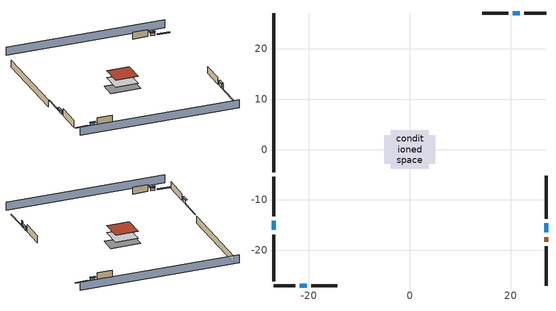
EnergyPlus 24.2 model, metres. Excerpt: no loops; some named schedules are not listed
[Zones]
conditioned space
 floor adiabatic (AdiabaticFloorConstruction): -3.78,-3.78 -3.78,3.78 3.78,3.78 3.78,-3.78 z0.3
 floor foundation (Slab1 construction): -5.06,-2.82 -5.06,2.82 5.06,2.82 5.06,-2.82 z-2.13
 wall outside (RimJoist1 construction): -27.04,-5.41 -27.04,-13.21 z0.3:0.61
 wall outside (RimJoist2 construction): 27.04,27.04 22.71,27.04 z0.3:0.61
 wall outside (RimJoist3 construction): 27.04,-27.04 27.04,-19.24 z0.3:0.61
 wall outside (RimJoist4 construction): -27.04,-27.04 -22.71,-27.04 z0.3:0.61
 wall outside (AdiabaticWallConstruction 1): 27.04,-18.31 27.04,-17.39 z0.3:2.34
 wall outside (AdiabaticWallConstruction): -27.04,-14.14 -27.04,-15.96 / 27.04,-16.47 27.04,-14.64 z0.3:1.52; 21.78,27.04 20.43,27.04 / -21.78,-27.04 -20.43,-27.04 z0.3:1.22
 wall outside (Wall1 construction): -27.04,-16.89 -27.04,-26.11 z0.3:2.74
 wall outside (Wall2 construction): 19.5,27.04 14.38,27.04 z0.3:2.74
 wall outside (Wall3 construction): 27.04,-13.72 27.04,-5.25 z0.3:2.74
 wall outside (Wall4 construction): -19.5,-27.04 -14.38,-27.04 z0.3:2.74
 wall foundation (FoundationWall1 construction): -27.04,27.04 -27.04,-4.48 z-2.13:0.3
 window (WindowConstruction): -27.04,-14.14 -27.04,-15.96 z0.3:1.52
 window (WindowConstruction 1): 21.78,27.04 20.43,27.04 z0.3:1.22
 window (WindowConstruction 2): 27.04,-16.47 27.04,-14.64 z0.3:1.52
 window (WindowConstruction 3): -21.78,-27.04 -20.43,-27.04 z0.3:1.22
 door (Door): 27.04,-18.31 27.04,-17.39 z0.3:2.34
 ceiling adiabatic (AdiabaticFloorConstruction): 3.78,-3.78 3.78,3.78 -3.78,3.78 -3.78,-3.78 z0.3
 roof outside (Roof1 construction): -3.78,3.78 -3.78,-3.78 3.78,-3.78 3.78,3.78 z2.74
shading: 27.04,31.61 -27.04,31.61 / -27.04,-31.61 27.04,-31.61 z0:2.74; -27.04,-16.26 -27.04,-13.83 -27.65,-13.83 -27.65,-16.26 z1.83; 20.13,27.04 22.09,27.04 22.09,27.65 20.13,27.65 z1.52; 27.04,-14.34 27.04,-16.77 27.65,-16.77 27.65,-14.34 z1.83; -20.13,-27.04 -22.09,-27.04 -22.09,-27.65 -20.13,-27.65 z1.52
[Building]
Building 1: Terrain=Suburbs
[Site:Location]
Portland Intl Arpt_OR: Latitude {deg}=45.59; Longitude {deg}=-122.6; Time Zone {hr}=-8; Elevation {m}=33; Keep Site Location Information=Yes
[Site:GroundTemperature:Shallow]
10.2558, 8.96328, 8.85977, 9.47314, 11.9355, 14.3863, 16.5111, 17.8571, 17.9714, 16.8767, 14.8061, 12.4304
[Site:WaterMainsTemperature]
Calculation Method=Schedule; Temperature Schedule=mains temperature schedule
[Material] Roughness=Rough; Thermal Absorptance=0.9
Name | Thickness {m} | Conductivity {W/m-K} | Density {kg/m3} | Specific Heat {J/kg-K} | Solar Absorptance | Visible Absorptance
asphalt or fiberglass shingles | 0.00635 | 0.162714 | 1121.4 | 1465.45 | 0.85 | 0.85
concrete 4.0 in. | 0.1016 | 1.803125 | 2242.8 | 837.4 | 0.7 | 0.7
concrete 8.0 in. | 0.2032 | 1.803125 | 2242.8 | 837.4 | 0.7 | 0.7
door material | 0.04445 | 0.0612267 | 512.64 | 1214.23 | 0.7 | 0.7
floor covering | 0.0127 | 0.0450781 | 54.468 | 1339.84 | 0.9 | 0.9
floor covering 1 | 0.0127 | 0.0433444 | 54.468 | 1339.84 | 0.6 | 0.6
floor rigid ins; wall rigid ins | 0.512978 | 0.029427 | 32.04 | 1214.23 | 0.7 | 0.7
floor stud and cavity | 0.1397 | 1.75129 | 37.0049 | 1207.88 | 0.7 | 0.7
furniture material conditioned space 1 | 0.1524 | 0.115458 | 640.8 | 1214.23 | 0.6 | 0.6
gypsum board | 0.0127 | 0.160291 | 801 | 837.4 | 0.6 | 0.6
gypsum board 1 | 0.0127 | 0.160291 | 801 | 837.4 | 0.7 | 0.7
osb sheathing 0.5 in. | 0.0127 | 0.115458 | 512.64 | 1214.23 | 0.7 | 0.7
osb sheathing 0.75 in. | 0.01905 | 0.115458 | 512.64 | 1214.23 | 0.7 | 0.7
rim joist stud and cavity | 0.0508 | 0.178688 | 50.32683 | 1063.81 | 0.6 | 0.6
roof rigid ins | 0.103632 | 0.029427 | 32.04 | 1214.23 | 0.7 | 0.7
roof stud and cavity | 0.2032 | 0.0828465 | 78.34581 | 1123.46 | 0.7 | 0.7
wall stud and cavity | 0.1397 | 0.550994 | 139.0536 | 1170.24 | 0.7 | 0.7
wall stud and cavity 1 | 0.0889 | 0.380278 | 52.3479 | 1209.89 | 0.7 | 0.7
wall stud and cavity 2 | 0.0889 | 0.391764 | 83.0341 | 1211.67 | 0.7 | 0.7
wood siding | 0.0254 | 0.102417 | 544.68 | 1172.36 | 0.85 | 0.85
wood siding 1; wood siding 2 | 0.0254 | 0.102417 | 544.68 | 1172.36 | 0.7 | 0.7
[WindowMaterial:SimpleGlazingSystem]
WindowMaterial: U-Factor {W/m2-K}=2.78222; Solar Heat Gain Coefficient=0.56
[Construction]
AdiabaticFloorConstruction: floor stud and cavity, floor rigid ins, osb sheathing 0.75 in., floor covering 1
AdiabaticWallConstruction: wood siding 1, wall rigid ins, wall stud and cavity 1, gypsum board
AdiabaticWallConstruction 1: wood siding 2, wall rigid ins, wall stud and cavity 1, gypsum board
Door: door material
FoundationWall1 construction: concrete 8.0 in., gypsum board 1
furniture construction conditioned space 1: furniture material conditioned space 1
PartitionWallConstruction: gypsum board, wall stud and cavity 2, gypsum board
RimJoist1 construction; RimJoist2 construction; RimJoist3 construction; RimJoist4 construction: wood siding, rim joist stud and cavity
Roof1 construction: asphalt or fiberglass shingles, roof rigid ins, osb sheathing 0.75 in., roof stud and cavity, gypsum board
Slab1 construction: concrete 4.0 in., floor covering
Wall1 construction; Wall2 construction; Wall3 construction; Wall4 construction: wood siding, osb sheathing 0.5 in., wall stud and cavity, gypsum board
WindowConstruction; WindowConstruction 1; WindowConstruction 2; WindowConstruction 3: WindowMaterial
[Zone]
conditioned space: Multiplier=1; Volume {m3}=278.185; Part of Total Floor Area=Yes
[Space]
conditioned space 1: Zone=conditioned space; Volume {m3}=278.185
[SurfaceProperty:ExposedFoundationPerimeter]
Slab1: Exposed Perimeter Calculation Method=TotalExposedPerimeter; Total Exposed Perimeter {m}=31.51632
[SurfaceProperty:IncidentSolarMultiplier] Incident Solar Multiplier=1; Incident Solar Multiplier Schedule=trans schedule winter=0.85 summer=0.7
Window1; Window2; Window3; Window4
[InternalMass] Zone or ZoneList=conditioned space; Space or SpaceList=conditioned space 1
Name | Construction | Surface Area {m2}
furniture mass conditioned space 1 | furniture construction conditioned space 1 | 45.63397
partition wall mass | PartitionWallConstruction | 114.085
[Lights]
interior lighting: Zone or ZoneList or Space or SpaceList=conditioned space 1; Schedule=lighting_interior; Design Level Calculation Method=LightingLevel; Lighting Level {W}=179.954; Return Air Fraction=0; Fraction Radiant=0.6; Fraction Visible=0.2; Fraction Replaceable=1
[People]
occupants: Zone or ZoneList or Space or SpaceList=conditioned space 1; Number of People Schedule=occupants; Number of People Calculation Method=People; Number of People=4; Fraction Radiant=0.314171; Sensible Heat Fraction=0.56303; Activity Level Schedule=occupants activity schedule; Carbon Dioxide Generation Rate {m3/s-W}=0; Enable ASHRAE 55 Comfort Warnings=No; Mean Radiant Temperature Calculation Type=EnclosureAveraged
[ElectricEquipment] Zone or ZoneList or Space or SpaceList=conditioned space 1; Design Level Calculation Method=EquipmentLevel
Name | Schedule | Design Level {W} | Fraction Latent | Fraction Radiant | Fraction Lost
clothes dryer | clothes_dryer | 4817.64 | 0.015 | 0.081 | 0.85
clothes washer | clothes_washer | 179.22 | 0.03 | 0.162 | 0.7
cooking range | cooking_range | 1402.98 | 0.08 | 0.432 | 0.2
dishwasher | dishwasher | 298.006 | 0.3 | 0.18 | 0.4
fridge | fridge schedule | 49.4292 | 0 | 0.6 | 0
mech vent bath fan 0 | mech vent bath fan 0 schedule | 30 | 0 | 0 | 1
mech vent house fan | mech vent house fan schedule | 0 | 0 | 0 | 1
mech vent house fan cfis | mech vent house fan cfis schedule | 0 | 0 | 0 | 0
mech vent range fan 0 | mech vent range fan 0 schedule | 30 | 0 | 0 | 1
misc plug loads | plug_loads_other | 375.529 | 0.021 | 0.558 | 0.049
misc tv | plug_loads_tv | 478.524 | 0 | 0.6 | 0
whole house fan | Always On Discrete | 0 | 0 | 0 | 1
[OtherEquipment] Zone or ZoneList or Space or SpaceList=conditioned space 1; Design Level Calculation Method=EquipmentLevel
Name | Fuel Type | Schedule | Design Level {W} | Fraction Latent | Fraction Radiant | Fraction Lost
clothes dryer 1 | Electricity | clothes_dryer | 0 | 0.015 | 0.081 | 0.85
cooking range 1 | Electricity | cooking_range | 0 | 0.08 | 0.432 | 0.2
general water use latent | None | general water use schedule | 81.0615 | 1 | 0 | 0
general water use sensible | None | general water use schedule | -79.8895 | 0 | 0.6 | 0
mech vent house fan latent load; water heater lat | None | Always On Discrete | 0 | 1 | 0 | 0
mech vent house fan sensible load; water heater sens | None | Always On Discrete | 0 | 0 | 0 | 0
water heater energy adjustment1 | Electricity | Always On Discrete | 0.01 | 0 | 0 | 1
[ZoneInfiltration:DesignFlowRate] Zone or ZoneList or Space or SpaceList=conditioned space 1; Schedule=Always On Discrete; Design Flow Rate Calculation Method=Flow/Zone; Design Flow Rate {m3/s}=0
infil flow; natural vent flow; whole house fan flow
[AvailabilityManager:Scheduled] Schedule=Always On Discrete
furnace airloop Availability Manager; room ac airloop Availability Manager
[WaterUse:Equipment]
dishwasher: Peak Flow Rate {m3/s}=3.52547e-06; Flow Rate Fraction Schedule=hot_water_dishwasher
[Foundation:Kiva]
Foundation Kiva 1: Initial Indoor Air Temperature {C}=20.2778; Wall Height Above Grade {m}=0.3048; Wall Depth Below Slab {m}=0.2032
[Foundation:Kiva:Settings]
Soil Conductivity {W/m-K}=1.9041; Soil Density {kg/m3}=1842.3; Soil Specific Heat {J/kg-K}=418.7; Ground Solar Absorptivity=0.9; Ground Thermal Absorptivity=0.9; Ground Surface Roughness {m}=0.03; Far-Field Width {m}=40; Deep-Ground Boundary Condition=ZeroFlux; Deep-Ground Depth {m}=40; Minimum Cell Dimension {m}=0.2; Maximum Cell Growth Coefficient=3; Simulation Timestep=Timestep
[Exterior:Lights]
exterior lighting: Schedule=exterior lighting schedule; Design Level {W}=6.19068
[ElectricLoadCenter:Storage:LiIonNMCBattery]
Vehicle1 li ion: Availability Schedule=Always On Discrete; Radiative Fraction=0; Lifetime Model=None; Number of Cells in Series=15; Number of Strings in Parallel=417; Initial Fractional State of Charge=0.949996; DC to DC Charging Efficiency=1; Battery Mass {kg}=662.112; Battery Surface Area {m2}=5.0418; Battery Specific Heat Capacity {J/kg-K}=1500; Heat Transfer Coefficient Between Battery and Ambient {W/m2-K}=7.5; Fully Charged Cell Voltage {V}=3.342; Cell Voltage at End of Exponential Zone {V}=3.342; Cell Voltage at End of Nominal Zone {V}=3.342; Default Nominal Cell Voltage {V}=3.342; Fully Charged Cell Capacity {Ah}=3.2; Fraction of Cell Capacity Removed at the End of Exponential Zone=0.8075; Fraction of Cell Capacity Removed at the End of Nominal Zone=0.976875; Charge Rate at Which Voltage vs Capacity Curve Was Generated=1; Battery Cell Internal Electrical Resistance {ohms}=0.002
[ElectricLoadCenter:Storage:Converter]
Vehicle1 li ion converter: Availability Schedule=Always On Discrete; Power Conversion Efficiency Method=SimpleFixed; Simple Fixed Efficiency=1; Ancillary Power Consumed In Standby {W}=0; Radiative Fraction=0
[ElectricLoadCenter:Distribution]
Vehicle1 elec load center dist: Electrical Buss Type=AlternatingCurrentWithStorage; Electrical Storage Object=Vehicle1 li ion; Storage Operation Scheme=TrackChargeDischargeSchedules; Storage Converter Object=Vehicle1 li ion converter; Maximum Storage State of Charge Fraction=0.949996; Minimum Storage State of Charge Fraction=0.150011; Design Storage Control Charge Power {W}=1600; Storage Charge Power Fraction Schedule=electric_vehicle_charging; Design Storage Control Discharge Power {W}=13242.2; Storage Discharge Power Fraction Schedule=electric_vehicle_discharging
[EnergyManagementSystem:GlobalVariable]
furnace_airloop_Fan_RTF
infil_program_Qfan
infil_program_Qinf
natural_vent_program_Qnv
natural_vent_program_Qwhf
room_ac_airloop_Fan_RTF
[EnergyManagementSystem:Sensor]
Name | Output:Variable or Output:Meter Index Key | Output:Variable or Output:Meter
airflow_gain | infil flow | Infiltration Sensible Heat Gain Energy
airflow_gain_1 | natural vent flow | Infiltration Sensible Heat Gain Energy
airflow_gain_2 | whole house fan flow | Infiltration Sensible Heat Gain Energy
airflow_loss | infil flow | Infiltration Sensible Heat Loss Energy
airflow_loss_1 | natural vent flow | Infiltration Sensible Heat Loss Energy
airflow_loss_2 | whole house fan flow | Infiltration Sensible Heat Loss Energy
charge_sch_sensor | electric_vehicle_charging | Schedule Value
clg_load_cond |  | Cooling:EnergyTransfer:Zone:CONDITIONED SPACE
clg_sp_s; clg_sp_s_1 | cooling setpoint | Schedule Value
clothes_dryer_exhaust_0_sch_s | clothes_dryer | Schedule Value
cool_season | cooling season schedule | Schedule Value
discharge_sch_sensor | electric_vehicle_discharging | Schedule Value
htg_load_cond |  | Heating:EnergyTransfer:Zone:CONDITIONED SPACE
htg_sp_s; htg_sp_s_1 | heating setpoint | Schedule Value
ig_ee_conv | clothes dryer | Electric Equipment Convective Heating Energy
ig_ee_conv_2 | cooking range | Electric Equipment Convective Heating Energy
ig_ee_conv_3 | dishwasher | Electric Equipment Convective Heating Energy
ig_ee_conv_4 | fridge | Electric Equipment Convective Heating Energy
ig_ee_conv_5 | misc plug loads | Electric Equipment Convective Heating Energy
ig_ee_conv_6 | misc tv | Electric Equipment Convective Heating Energy
ig_ee_conv_7 | whole house fan | Electric Equipment Convective Heating Energy
ig_ee_rad | clothes dryer | Electric Equipment Radiant Heating Energy
ig_ee_rad_2 | cooking range | Electric Equipment Radiant Heating Energy
ig_ee_rad_3 | dishwasher | Electric Equipment Radiant Heating Energy
ig_ee_rad_4 | fridge | Electric Equipment Radiant Heating Energy
ig_ee_rad_5 | misc plug loads | Electric Equipment Radiant Heating Energy
ig_ee_rad_6 | misc tv | Electric Equipment Radiant Heating Energy
ig_ee_rad_7 | whole house fan | Electric Equipment Radiant Heating Energy
ig_lgt_conv | interior lighting | Lights Convective Heating Energy
ig_lgt_rad | interior lighting | Lights Radiant Heating Energy
ig_lgt_vis | interior lighting | Lights Visible Radiation Heating Energy
ig_oe_conv | clothes dryer 1 | Other Equipment Convective Heating Energy
ig_oe_conv_1 | cooking range 1 | Other Equipment Convective Heating Energy
ig_oe_conv_2 | general water use latent | Other Equipment Convective Heating Energy
ig_oe_conv_3 | general water use sensible | Other Equipment Convective Heating Energy
ig_oe_conv_4 | water heater energy adjustment1 | Other Equipment Convective Heating Energy
ig_oe_conv_5 | water heater lat | Other Equipment Convective Heating Energy
ig_oe_conv_6 | water heater sens | Other Equipment Convective Heating Energy
ig_oe_rad | clothes dryer 1 | Other Equipment Radiant Heating Energy
ig_oe_rad_1 | cooking range 1 | Other Equipment Radiant Heating Energy
ig_oe_rad_2 | general water use latent | Other Equipment Radiant Heating Energy
ig_oe_rad_3 | general water use sensible | Other Equipment Radiant Heating Energy
ig_oe_rad_4 | water heater energy adjustment1 | Other Equipment Radiant Heating Energy
ig_oe_rad_5 | water heater lat | Other Equipment Radiant Heating Energy
ig_oe_rad_6 | water heater sens | Other Equipment Radiant Heating Energy
ig_ppl_conv | occupants | People Convective Heating Energy
ig_ppl_rad | occupants | People Radiant Heating Energy
im_conv | furniture mass conditioned space 1 | Surface Inside Face Convection Heat Gain Energy
im_conv_1 | partition wall mass | Surface Inside Face Convection Heat Gain Energy
im_ig | furniture mass conditioned space 1 | Surface Inside Face Internal Gains Radiation Heat Gain Energy
im_ig_1 | partition wall mass | Surface Inside Face Internal Gains Radiation Heat Gain Energy
im_lgt | furniture mass conditioned space 1 | Surface Inside Face Lights Radiation Heat Gain Energy
im_lgt_1 | partition wall mass | Surface Inside Face Lights Radiation Heat Gain Energy
im_sol | furniture mass conditioned space 1 | Surface Inside Face Solar Radiation Heat Gain Energy
im_sol_1 | partition wall mass | Surface Inside Face Solar Radiation Heat Gain Energy
im_surf | furniture mass conditioned space 1 | Surface Inside Face Net Surface Thermal Radiation Heat Gain Energy
im_surf_1 | partition wall mass | Surface Inside Face Net Surface Thermal Radiation Heat Gain Energy
mech_vent_bath_fan_0_sch_s | mech vent bath fan 0 schedule | Schedule Value
mech_vent_range_fan_0_sch_s | mech vent range fan 0 schedule | Schedule Value
mv_conv | mech vent bath fan 0 | Electric Equipment Convective Heating Energy
mv_conv_1 | mech vent house fan | Electric Equipment Convective Heating Energy
mv_conv_2 | mech vent house fan cfis | Electric Equipment Convective Heating Energy
mv_conv_3 | mech vent range fan 0 | Electric Equipment Convective Heating Energy
mv_conv_4 | mech vent house fan latent load | Other Equipment Convective Heating Energy
mv_conv_5 | mech vent house fan sensible load | Other Equipment Convective Heating Energy
mv_rad | mech vent bath fan 0 | Electric Equipment Radiant Heating Energy
mv_rad_1 | mech vent house fan | Electric Equipment Radiant Heating Energy
mv_rad_2 | mech vent house fan cfis | Electric Equipment Radiant Heating Energy
mv_rad_3 | mech vent range fan 0 | Electric Equipment Radiant Heating Energy
mv_rad_4 | mech vent house fan latent load | Other Equipment Radiant Heating Energy
mv_rad_5 | mech vent house fan sensible load | Other Equipment Radiant Heating Energy
natural_vent_s | natural vent schedule | Schedule Value
out_pb_s |  | Site Outdoor Air Barometric Pressure
out_wt_s |  | Site Outdoor Air Humidity Ratio
site_temp | Environment | Site Outdoor Air Drybulb Temperature
site_vw_s |  | Site Wind Speed
soc_sensor | Vehicle1 li ion | Electric Storage Charge Fraction
ss_back_out | Window1 | Surface Window Shortwave from Zone Back Out Window Heat Transfer Rate
ss_back_out_1 | Window2 | Surface Window Shortwave from Zone Back Out Window Heat Transfer Rate
ss_back_out_2 | Window3 | Surface Window Shortwave from Zone Back Out Window Heat Transfer Rate
ss_back_out_3 | Window4 | Surface Window Shortwave from Zone Back Out Window Heat Transfer Rate
ss_conv | Door1 | Surface Inside Face Convection Heat Gain Energy
ss_conv_1 | Window1 | Surface Inside Face Convection Heat Gain Energy
ss_conv_2 | Window2 | Surface Inside Face Convection Heat Gain Energy
ss_conv_3 | Window3 | Surface Inside Face Convection Heat Gain Energy
ss_conv_4 | Window4 | Surface Inside Face Convection Heat Gain Energy
ss_ig | Door1 | Surface Inside Face Internal Gains Radiation Heat Gain Energy
ss_ig_1 | Window1 | Surface Inside Face Internal Gains Radiation Heat Gain Energy
ss_ig_2 | Window2 | Surface Inside Face Internal Gains Radiation Heat Gain Energy
ss_ig_3 | Window3 | Surface Inside Face Internal Gains Radiation Heat Gain Energy
ss_ig_4 | Window4 | Surface Inside Face Internal Gains Radiation Heat Gain Energy
ss_lgt | Door1 | Surface Inside Face Lights Radiation Heat Gain Energy
ss_sol | Door1 | Surface Inside Face Solar Radiation Heat Gain Energy
ss_surf | Door1 | Surface Inside Face Net Surface Thermal Radiation Heat Gain Energy
ss_surf_1 | Window1 | Surface Inside Face Net Surface Thermal Radiation Heat Gain Energy
ss_surf_2 | Window2 | Surface Inside Face Net Surface Thermal Radiation Heat Gain Energy
ss_surf_3 | Window3 | Surface Inside Face Net Surface Thermal Radiation Heat Gain Energy
ss_surf_4 | Window4 | Surface Inside Face Net Surface Thermal Radiation Heat Gain Energy
ss_trans_in | Window1 | Surface Window Transmitted Solar Radiation Rate
ss_trans_in_1 | Window2 | Surface Window Transmitted Solar Radiation Rate
ss_trans_in_2 | Window3 | Surface Window Transmitted Solar Radiation Rate
ss_trans_in_3 | Window4 | Surface Window Transmitted Solar Radiation Rate
ss_trans_out | Window1 | Surface Inside Face Initial Transmitted Diffuse Transmitted Out Window Solar Radiation Rate
ss_trans_out_1 | Window2 | Surface Inside Face Initial Transmitted Diffuse Transmitted Out Window Solar Radiation Rate
ss_trans_out_2 | Window3 | Surface Inside Face Initial Transmitted Diffuse Transmitted Out Window Solar Radiation Rate
ss_trans_out_3 | Window4 | Surface Inside Face Initial Transmitted Diffuse Transmitted Out Window Solar Radiation Rate
s_conv | FoundationWall1 | Surface Inside Face Convection Heat Gain Energy
s_conv_1 | inferred conditioned ceiling | Surface Inside Face Convection Heat Gain Energy
s_conv_10 | Wall2 | Surface Inside Face Convection Heat Gain Energy
s_conv_11 | Wall3 | Surface Inside Face Convection Heat Gain Energy
s_conv_12 | Wall4 | Surface Inside Face Convection Heat Gain Energy
s_conv_2 | inferred conditioned floor | Surface Inside Face Convection Heat Gain Energy
s_conv_3 | RimJoist1 | Surface Inside Face Convection Heat Gain Energy
s_conv_4 | RimJoist2 | Surface Inside Face Convection Heat Gain Energy
s_conv_5 | RimJoist3 | Surface Inside Face Convection Heat Gain Energy
s_conv_6 | RimJoist4 | Surface Inside Face Convection Heat Gain Energy
s_conv_7 | Roof1 | Surface Inside Face Convection Heat Gain Energy
s_conv_8 | Slab1 | Surface Inside Face Convection Heat Gain Energy
s_conv_9 | Wall1 | Surface Inside Face Convection Heat Gain Energy
s_ig | FoundationWall1 | Surface Inside Face Internal Gains Radiation Heat Gain Energy
s_ig_1 | inferred conditioned ceiling | Surface Inside Face Internal Gains Radiation Heat Gain Energy
s_ig_10 | Wall2 | Surface Inside Face Internal Gains Radiation Heat Gain Energy
s_ig_11 | Wall3 | Surface Inside Face Internal Gains Radiation Heat Gain Energy
s_ig_12 | Wall4 | Surface Inside Face Internal Gains Radiation Heat Gain Energy
s_ig_2 | inferred conditioned floor | Surface Inside Face Internal Gains Radiation Heat Gain Energy
s_ig_3 | RimJoist1 | Surface Inside Face Internal Gains Radiation Heat Gain Energy
s_ig_4 | RimJoist2 | Surface Inside Face Internal Gains Radiation Heat Gain Energy
s_ig_5 | RimJoist3 | Surface Inside Face Internal Gains Radiation Heat Gain Energy
s_ig_6 | RimJoist4 | Surface Inside Face Internal Gains Radiation Heat Gain Energy
s_ig_7 | Roof1 | Surface Inside Face Internal Gains Radiation Heat Gain Energy
s_ig_8 | Slab1 | Surface Inside Face Internal Gains Radiation Heat Gain Energy
s_ig_9 | Wall1 | Surface Inside Face Internal Gains Radiation Heat Gain Energy
s_lgt | FoundationWall1 | Surface Inside Face Lights Radiation Heat Gain Energy
s_lgt_1 | inferred conditioned ceiling | Surface Inside Face Lights Radiation Heat Gain Energy
s_lgt_10 | Wall2 | Surface Inside Face Lights Radiation Heat Gain Energy
s_lgt_11 | Wall3 | Surface Inside Face Lights Radiation Heat Gain Energy
s_lgt_12 | Wall4 | Surface Inside Face Lights Radiation Heat Gain Energy
s_lgt_2 | inferred conditioned floor | Surface Inside Face Lights Radiation Heat Gain Energy
s_lgt_3 | RimJoist1 | Surface Inside Face Lights Radiation Heat Gain Energy
s_lgt_4 | RimJoist2 | Surface Inside Face Lights Radiation Heat Gain Energy
s_lgt_5 | RimJoist3 | Surface Inside Face Lights Radiation Heat Gain Energy
s_lgt_6 | RimJoist4 | Surface Inside Face Lights Radiation Heat Gain Energy
s_lgt_7 | Roof1 | Surface Inside Face Lights Radiation Heat Gain Energy
s_lgt_8 | Slab1 | Surface Inside Face Lights Radiation Heat Gain Energy
s_lgt_9 | Wall1 | Surface Inside Face Lights Radiation Heat Gain Energy
s_sol | FoundationWall1 | Surface Inside Face Solar Radiation Heat Gain Energy
s_sol_1 | inferred conditioned ceiling | Surface Inside Face Solar Radiation Heat Gain Energy
s_sol_10 | Wall2 | Surface Inside Face Solar Radiation Heat Gain Energy
s_sol_11 | Wall3 | Surface Inside Face Solar Radiation Heat Gain Energy
s_sol_12 | Wall4 | Surface Inside Face Solar Radiation Heat Gain Energy
s_sol_2 | inferred conditioned floor | Surface Inside Face Solar Radiation Heat Gain Energy
s_sol_3 | RimJoist1 | Surface Inside Face Solar Radiation Heat Gain Energy
s_sol_4 | RimJoist2 | Surface Inside Face Solar Radiation Heat Gain Energy
s_sol_5 | RimJoist3 | Surface Inside Face Solar Radiation Heat Gain Energy
s_sol_6 | RimJoist4 | Surface Inside Face Solar Radiation Heat Gain Energy
s_sol_7 | Roof1 | Surface Inside Face Solar Radiation Heat Gain Energy
s_sol_8 | Slab1 | Surface Inside Face Solar Radiation Heat Gain Energy
s_sol_9 | Wall1 | Surface Inside Face Solar Radiation Heat Gain Energy
s_surf | FoundationWall1 | Surface Inside Face Net Surface Thermal Radiation Heat Gain Energy
s_surf_1 | inferred conditioned ceiling | Surface Inside Face Net Surface Thermal Radiation Heat Gain Energy
s_surf_10 | Wall2 | Surface Inside Face Net Surface Thermal Radiation Heat Gain Energy
s_surf_11 | Wall3 | Surface Inside Face Net Surface Thermal Radiation Heat Gain Energy
s_surf_12 | Wall4 | Surface Inside Face Net Surface Thermal Radiation Heat Gain Energy
s_surf_2 | inferred conditioned floor | Surface Inside Face Net Surface Thermal Radiation Heat Gain Energy
s_surf_3 | RimJoist1 | Surface Inside Face Net Surface Thermal Radiation Heat Gain Energy
s_surf_4 | RimJoist2 | Surface Inside Face Net Surface Thermal Radiation Heat Gain Energy
s_surf_5 | RimJoist3 | Surface Inside Face Net Surface Thermal Radiation Heat Gain Energy
s_surf_6 | RimJoist4 | Surface Inside Face Net Surface Thermal Radiation Heat Gain Energy
s_surf_7 | Roof1 | Surface Inside Face Net Surface Thermal Radiation Heat Gain Energy
s_surf_8 | Slab1 | Surface Inside Face Net Surface Thermal Radiation Heat Gain Energy
s_surf_9 | Wall1 | Surface Inside Face Net Surface Thermal Radiation Heat Gain Energy
water_heater_T_set | water heater setpoint | Schedule Value
[EnergyManagementSystem:Actuator]
Name | Actuated Component Unique | Actuated Component Type | Actuated Component Control Type
battery_charge_power_act | Vehicle1 elec load center dist | Electrical Storage | Power Charge Rate
battery_discharge_power_act | Vehicle1 elec load center dist | Electrical Storage | Power Draw Rate
fridge_schedule_act | fridge schedule | Schedule:Constant | Schedule Value
infil_flow_act | infil flow | Zone Infiltration | Air Exchange Flow Rate
mech_vent_house_fan_cfis_act | mech vent house fan cfis | ElectricEquipment | Electricity Rate
mech_vent_house_fan_latent_load_act | mech vent house fan latent load | OtherEquipment | Power Level
mech_vent_house_fan_sensible_load_act | mech vent house fan sensible load | OtherEquipment | Power Level
natural_vent_flow_act | natural vent flow | Zone Infiltration | Air Exchange Flow Rate
water_heater_HPWHSchedOverride | water heater setpoint | Schedule:Constant | Schedule Value
water_heater_hpwh_ec_adj_act | water heater energy adjustment1 | OtherEquipment | Power Level
water_heater_lat_act | water heater lat | OtherEquipment | Power Level
water_heater_LESchedOverride | water heater BottomElementSetpoint | Schedule:Constant | Schedule Value
water_heater_sens_act | water heater sens | OtherEquipment | Power Level
water_heater_UESchedOverride | water heater TopElementSetpoint | Schedule:Constant | Schedule Value
whole_house_fan_act | whole house fan | ElectricEquipment | Electricity Rate
whole_house_fan_flow_act | whole house fan flow | Zone Infiltration | Air Exchange Flow Rate
